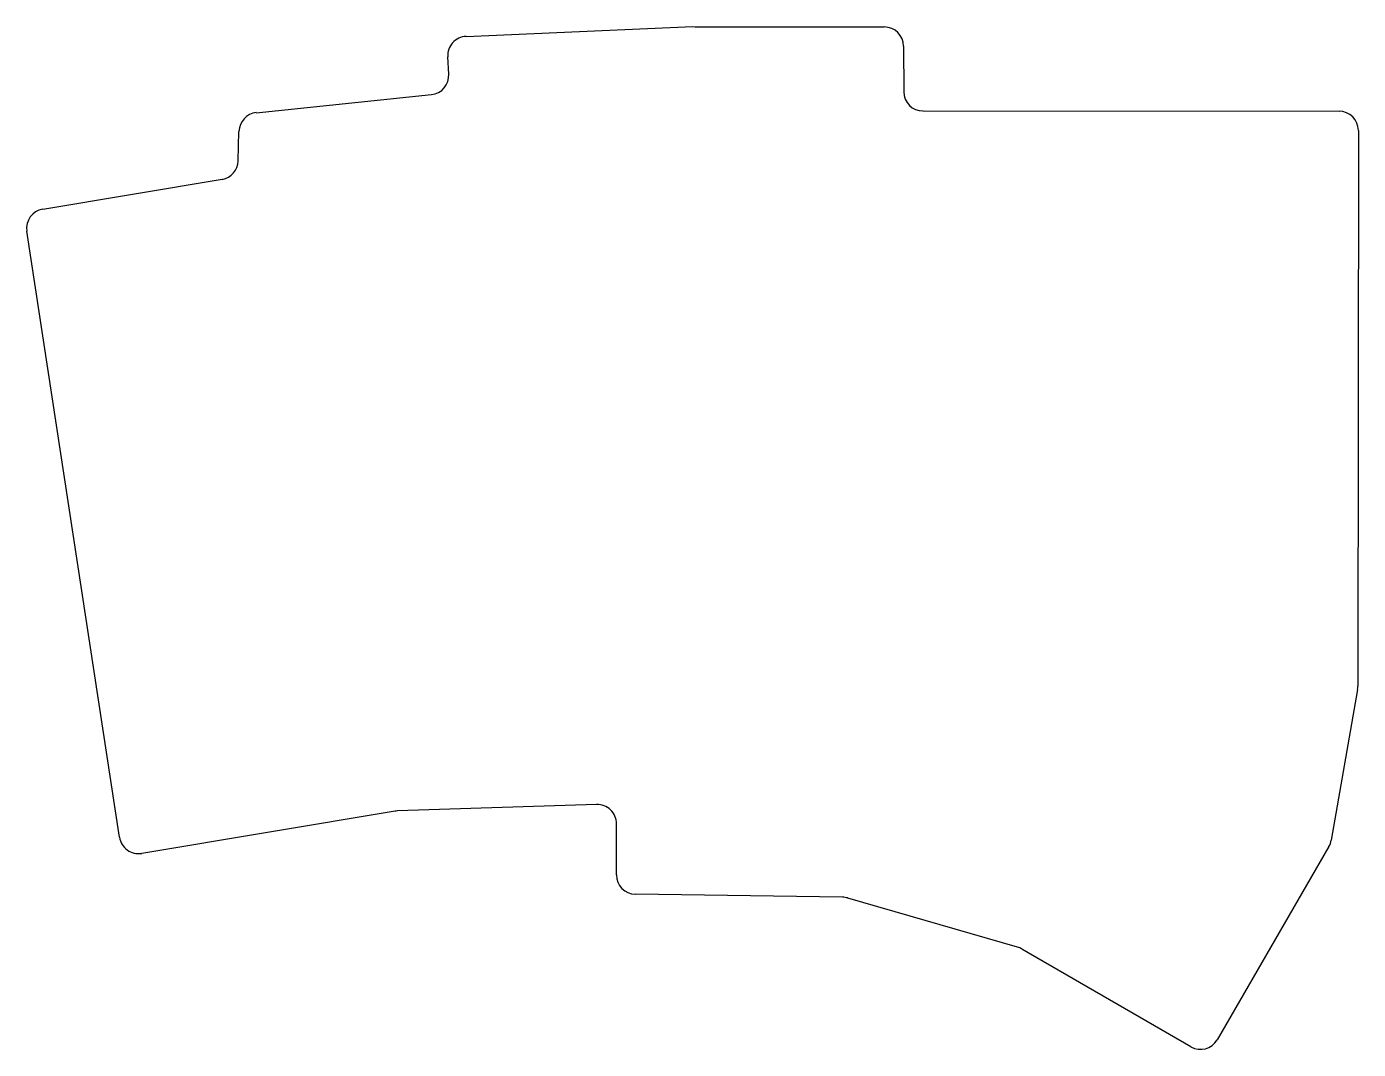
# Model space of a CAD drawing. Header units: millimetres. Extents: x 152 to 290, y -168 to -62.
import ezdxf

# ---------------------------------------------------------------- set-up
doc = ezdxf.new("R2010")
doc.units = ezdxf.units.MM

msp = doc.modelspace()

# ---------------------------------------------------------------- linework, layer by layer
at = {"linetype": 'CONTINUOUS'}
for p, q in [((197.76, -62.91), (221.26, -61.9)), ((221.26, -61.9), (221.52, -61.92)), ((221.52, -61.92), (241.13, -61.94)), ((243.13, -63.93), (243.15, -68.65)), ((195.96, -66.84), (195.85, -65.03)), ((175.98, -70.83), (194.17, -68.95)), ((245.14, -70.65), (288.31, -70.68)), ((174.12, -75.81), (174.19, -72.77)), ((290.31, -72.69), (290.26, -130.3)), ((153.83, -80.84), (172.45, -77.74)), ((161.79, -145.99), (152.19, -83.11)), ((290.23, -130.65), (287.5, -146.3)), ((190.38, -143.29), (164.1, -147.66)), ((211.28, -142.58), (190.64, -143.26)), ((213.34, -149.89), (213.35, -144.58)), ((287.26, -146.96), (275.67, -166.99)), ((236.81, -152.21), (215.31, -151.89)), ((254.96, -157.39), (237.34, -152.29)), ((272.93, -167.72), (255.4, -157.58))]:
    msp.add_line(p, q, dxfattribs=at)
for centre, start, end in [((241.13, -63.94), 0.2133, 89.95), ((197.84, -64.91), 92.45, 183.5546), ((193.96, -66.96), 275.8935, 3.5546), ((245.15, -68.65), 180.2133, 269.95), ((176.19, -72.81), 95.8935, 178.6722), ((288.31, -72.68), 359.95, 89.95), ((172.12, -75.77), 279.45, 358.6722), ((154.16, -82.81), 99.45, 188.6872), ((288.26, -130.3), 350.0918, 359.95), ((190.71, -145.26), 91.8864, 99.45), ((211.35, -144.58), 359.95, 91.8864), ((163.77, -145.69), 188.6872, 279.45), ((285.53, -145.96), 329.95, 350.0918), ((215.34, -149.89), 179.95, 269.1469), ((236.78, -154.21), 73.8649, 89.1469), ((254.4, -159.31), 59.95, 73.8649), ((273.94, -165.99), 239.95, 329.95)]:
    msp.add_arc(centre, 2, start, end, dxfattribs=at)

doc.saveas('drawing.dxf')
